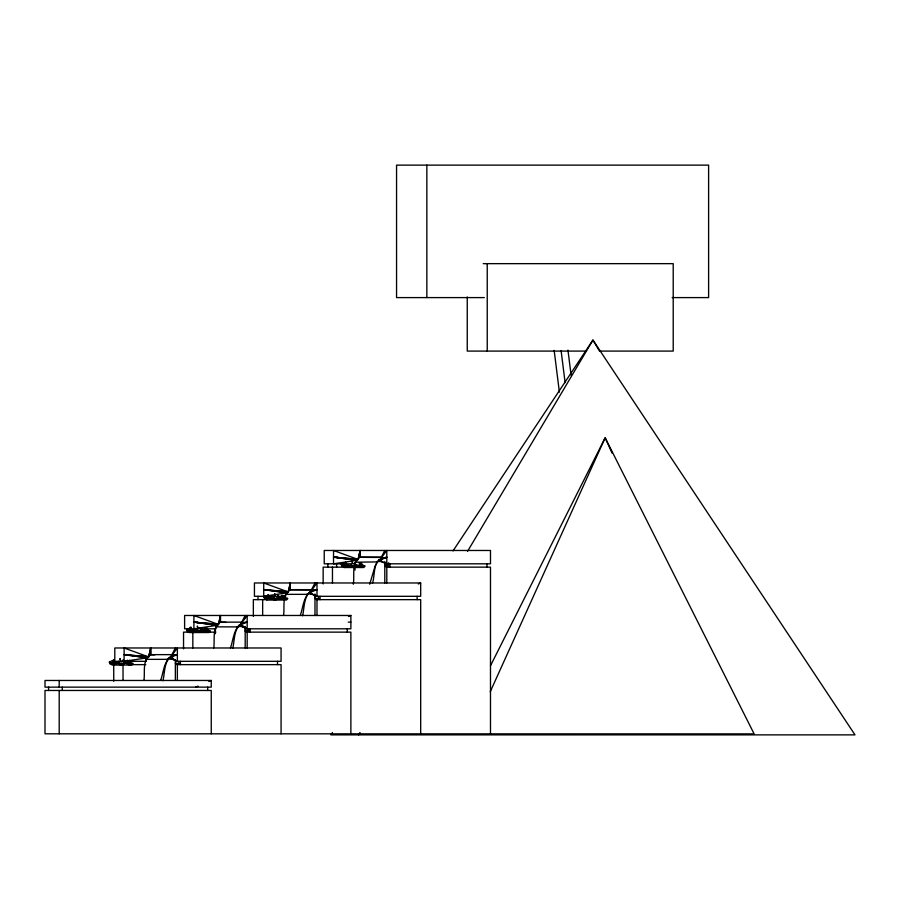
<?xml version="1.0" encoding="UTF-8"?>
<svg xmlns="http://www.w3.org/2000/svg" width="900" height="900" viewBox="0 0 900 900"><rect width="100%" height="100%" fill="white"/><g stroke="black" fill="none" stroke-linecap="round" stroke-linejoin="round"><path stroke-width="1.35" d="M143.955 680.411C145.192 671.794 142.031 660.116 150.694 654.637L150.694 647.977L148.545 656.91L147.263 657.832L124.11 661.309L124.11 647.977L148.545 656.91L124.11 654.637L126.911 654.637M213.773 647.91C214.999 639.293 211.838 627.626 220.511 622.136M283.579 615.409C284.805 606.791 281.644 595.125 290.317 589.646M353.306 584.235C354.814 575.28 351.067 562.928 360.124 557.145L360.124 550.474L357.975 559.418L356.681 560.34L333.529 563.816L333.529 550.474L357.975 559.418L333.529 557.145L337.736 557.145M354.825 566.1L355.039 564.03M194.344 631.901L193.882 629.989L189.922 631.159M271.676 599.4L271.215 597.499L267.255 598.658M348.998 566.91L348.536 564.998L344.576 566.156L344.081 567.506L363.836 567.506L365.062 566.168L364.657 565.56L363.06 566.809L363.274 565.065L360.776 566.55L361.204 565.178M351.709 566.91L351.248 564.998L347.287 566.156M163.013 680.749C165.105 671.423 163.755 655.2 177.368 654.637C163.89 655.74 164.126 670.815 160.661 680.411M232.819 648.248C234.922 638.921 233.572 622.71 247.174 622.136C233.708 623.239 233.933 638.325 230.468 647.91M302.636 615.746C304.729 606.42 303.379 590.209 316.991 589.646C303.514 590.738 303.75 605.824 300.274 615.409M372.442 583.256C375.3 575.359 372.476 561.701 382.556 558.191M126.337 663.525L126.517 662.67M129.229 662.67L128.801 664.043L131.287 662.558L131.074 664.301L132.683 663.053L133.088 663.66L131.861 665.01L112.106 665.066L111.004 663.604L111.476 662.951L112.95 664.301L112.905 662.423L115.256 664.02L114.964 662.535L116.179 664.189L116.359 662.771L121.264 664.447L121.399 662.929L124.29 664.403L124.931 662.344L126.788 663.604L127.384 662.783L128.779 663.604L129.15 665.066L130.376 663.66L129.96 663.053L128.362 664.301L128.576 662.558L127.26 663.525M203.839 630.169L203.411 631.541L205.909 630.067L205.695 631.811L207.292 630.562L207.697 631.159L206.471 632.509L206.111 631.102L204.705 630.281L204.12 631.102L202.264 629.842L201.611 631.913L198.731 630.428L198.596 631.957L193.691 630.27L193.5 631.688L192.285 630.034L192.589 631.519L190.237 629.921L190.282 631.8L188.797 630.461L188.336 631.114L189.439 632.565L209.183 632.509L210.409 631.159L210.004 630.562L208.406 631.811L208.62 630.067L206.123 631.541L206.55 630.169M281.171 597.668L280.744 599.051L283.23 597.566L283.016 599.31L284.614 598.061L285.03 598.669L283.793 600.008L283.433 598.601L282.037 597.78L281.441 598.601L279.585 597.352L278.944 599.411L276.053 597.926L275.918 599.456L271.012 597.769L270.821 599.186L269.618 597.544L269.91 599.029L267.559 597.42L267.604 599.31L266.13 597.96L265.657 598.613L266.76 600.064L286.504 600.008L287.741 598.669L287.325 598.061L285.727 599.31L285.941 597.566L283.455 599.051L283.882 597.668M358.493 565.178L358.065 566.55L360.562 565.065L360.338 566.809L361.946 565.56L362.351 566.168L361.125 567.506L360.754 566.111L359.359 565.29L358.774 566.111L356.918 564.851L356.265 566.91L353.385 565.436L353.25 566.955L348.345 565.267L348.154 566.696L346.939 565.043L347.243 566.528L344.891 564.93L344.936 566.809L343.451 565.459L342.99 566.111L344.081 567.562M145.609 661.523L146.138 659.689L148.815 656.719L150.694 647.977L150.694 654.806L154.811 654.84M215.347 633.735L215.415 629.033L215.944 627.188L218.632 624.229L220.511 615.476L220.511 622.305L225.99 622.35M285.221 596.531L285.75 594.686L288.439 591.727L290.317 582.975L290.317 589.815L309.499 589.95M384.795 550.474L380.306 559.226L386.798 550.474L386.798 563.816L378.743 560.34L386.798 557.145L380.306 559.226L377.314 561.915L355.556 562.196L358.245 559.226L360.124 550.474L360.124 557.314L382.05 557.471M120.038 664.436L120.038 663.03L118.024 663.941M197.37 631.946L197.37 630.529L195.356 631.451M277.403 599.445L277.403 598.039L274.387 599.4L273.926 597.499L271.957 598.658L271.44 597.904M352.012 566.944L352.012 565.538L350.01 566.449M354.735 566.944L354.724 565.538L352.721 566.449M220.511 615.476L218.362 624.409L217.069 625.331L193.916 628.808L193.916 615.476L218.362 624.409L193.916 622.136L197.235 622.136M290.317 582.975L288.169 591.919L286.875 592.83L263.722 596.306L263.722 582.975L288.169 591.919L263.722 589.646L267.053 589.646M369.686 584.235L375.221 565.751L377.257 561.847M490.23 691.762L605.16 437.771L754.121 733.883L45 733.804L45 690.469L211.252 690.469L211.252 733.804M490.489 665.73L605.16 437.771L612.113 453.139M175.365 647.977L170.876 656.719L169.312 657.832L177.368 661.309L177.368 647.977L170.876 656.719L173.722 658.879M240.694 624.229L247.174 615.476L247.174 628.808L239.119 625.331L240.694 624.229L245.183 615.476L245.183 618.143M310.5 591.727L316.991 582.975L316.991 596.306L308.936 592.83L310.5 591.727L314.989 582.975M358.605 734.873L360.045 732.465M467.539 551.351L592.942 340.054L855 734.873L330.896 734.873L332.449 732.533M452.981 550.946L592.942 340.054L599.4 350.921M177.368 661.309L169.312 657.832L177.368 654.637M112.601 663.649L116.561 662.49L117.191 663.244M115.312 663.649L119.272 662.49L119.903 663.244M192.634 631.159L196.594 629.989L197.066 631.901L200.295 630.956M119.734 664.403L122.974 663.446M272.678 598.95L274.691 598.039L274.691 599.445L279.743 597.881M418.286 583.999L420.683 582.975L420.683 596.306L316.733 596.306L308.936 592.83L311.355 593.291M348.469 616.5L350.876 615.476L350.876 628.808L246.926 628.808L242.584 625.658M195.638 687.139L198.034 686.115M208.856 681.502L211.252 680.467L211.252 687.139L45 687.139L45 680.467L211.252 680.467M357.075 565.391L353.981 566.055M202.421 630.383L199.328 631.046M357.998 566.123L359.786 565.391M122.411 663.986L125.089 662.884M280.665 598.624L282.454 597.881M203.344 631.125L205.132 630.383M378.81 560.295L386.798 557.145M308.993 592.785L316.991 589.646M239.186 625.286L247.174 622.136M237.701 626.906L215.944 626.85M483.233 263.655L673.211 263.655L673.211 351.09L600.086 351.09M484.324 297.596L396.562 297.596L396.562 165.127L708.615 165.127L708.615 297.596L672.165 297.596M586.508 351.09L467.246 351.09L467.246 296.966M359.786 557.145L382.072 557.145M376.909 561.488L382.5 561.488M355.466 563.816L324.236 563.816L324.236 550.474L490.489 550.474L490.489 563.816L386.55 563.816L378.743 560.34L381.161 560.79M384.795 565.988L388.114 565.988L389.869 567.146L389.869 563.816L388.373 562.815L388.373 566.156L385.043 566.156L384.795 561.488M344.835 567.146L323.156 567.146L323.156 583.954M420.683 582.975L254.43 582.975L254.43 596.306L285.66 596.306M290.025 589.646L312.457 589.646M307.091 593.989L312.694 593.989M314.989 598.489L318.308 598.489L320.062 599.648L320.062 596.306M314.989 615.476L314.989 593.989L315.236 598.646L318.555 598.646L318.555 596.43M267.053 599.648L253.35 599.648L253.35 616.41M273.442 599.648L276.356 599.648M350.876 615.476L184.612 615.476L184.612 628.808L215.854 628.808M220.219 622.136L242.651 622.136M348.266 622.136L350.876 622.136M237.285 626.479L242.876 626.479M245.183 630.99L248.501 630.99L250.245 632.137L250.245 628.808M239.119 625.331L245.43 627.817L245.43 631.148L248.749 631.148L248.749 628.931M189.146 632.137L183.544 632.137L183.544 648.877M209.205 632.137L215.854 632.137M150.412 654.637L172.845 654.637M167.479 658.98L173.07 658.98M146.047 661.309L114.806 661.309L114.806 647.977L281.07 647.977L281.07 661.309L177.12 661.309L175.624 660.319L175.624 663.649L177.12 664.639L281.07 664.639L281.07 733.804M175.365 663.48L178.695 663.48L180.439 664.639L180.439 661.309M175.624 663.649L178.942 663.649L178.942 661.421M119.644 664.639L122.153 664.639M128.509 664.639L145.8 664.639M356.681 560.34L333.529 557.145L358.245 559.226M286.875 592.83L263.722 589.646L288.439 591.727M217.069 625.331L193.916 622.136L218.632 624.229M147.263 657.832L124.11 654.637L148.815 656.719M333.529 557.145L356.738 560.295M263.722 589.646L286.931 592.785M193.916 622.136L217.125 625.286M124.11 654.637L147.319 657.788M169.312 657.832L172.946 658.519M385.043 562.815L386.798 563.816M315.236 595.316L316.991 596.306M245.43 627.817L247.174 628.808M385.043 566.156L386.55 567.146L490.489 567.146L490.489 733.804M315.236 598.646L316.733 599.648L420.683 599.648L420.683 733.804M245.43 631.148L246.926 632.137L350.876 632.137L350.876 733.804M307.451 594.349L285.75 594.349M167.828 659.351L146.138 659.351M567.956 350.1L571.095 375.221M561.116 350.764L565.11 382.635M554.164 350.404L559.384 392.13M354.892 567.416L355.039 570.06M487.238 263.655L487.238 351.09M486.923 563.816L486.923 567.146M426.848 165.127L426.848 297.596M417.116 596.306L417.116 599.648M386.798 567.146L386.798 582.975M384.795 562.613L384.795 582.975M347.299 628.808L347.299 632.137M336.611 563.816L336.611 567.146M332.46 567.146L332.46 582.975M327.814 563.816L327.814 567.146M316.991 599.648L316.991 615.476M277.493 661.309L277.493 664.639M266.805 596.306L266.805 598.534M262.654 599.648L262.654 615.476M257.996 596.306L257.996 599.648M247.174 632.137L247.174 647.977M245.183 626.479L245.183 647.977M207.686 687.139L207.686 690.469M196.987 628.808L196.987 632.137M192.836 632.137L192.836 647.977M188.19 628.808L188.19 632.137M177.368 664.639L177.368 680.467M175.365 660.105L175.365 680.186M123.03 664.639L123.03 680.467M118.384 661.309L118.384 663.525M113.726 664.639L113.726 681.244M62.269 687.139L62.269 690.469M59.197 680.467L59.197 687.139M59.197 690.469L59.197 733.804M48.578 687.139L48.578 690.469M112.185 660.577L112.399 662.827L112.185 660.577M189.506 628.076L189.72 630.326L189.506 628.076M266.839 595.575L267.053 597.825L266.839 595.575M344.16 563.085L344.374 565.335L344.16 563.085M127.699 660.971L127.631 662.153L127.35 660.139L127.699 660.971M205.031 628.481L204.964 629.651L204.671 627.637L205.031 628.481M282.352 595.98L282.285 597.15L282.004 595.136L282.352 595.98M359.685 563.479L359.606 564.649L359.325 562.646L359.685 563.479M113.962 661.252L113.884 662.107L113.85 660.262L113.962 661.252M191.284 628.762L191.216 629.606L191.171 627.761L191.284 628.762M268.605 596.261L268.537 597.105L268.504 595.26L268.605 596.261M345.938 563.76L345.87 564.615L345.825 562.759L345.938 563.76M113.501 659.689L113.659 661.837L113.501 659.689M190.822 627.199L190.98 629.336L190.822 627.199M268.155 594.697L268.312 596.835L268.155 594.697M345.476 562.196L345.634 564.345L345.476 562.196M129.566 661.714L129.364 662.884L129.983 661.219L129.566 661.714M206.899 629.212L206.685 630.394L207.304 628.717L206.899 629.212M284.22 596.711L284.017 597.893L284.636 596.227L284.22 596.711M361.553 564.221L361.339 565.391L361.957 563.726L361.553 564.221M128.745 660.825L128.216 661.995L129.499 660.33L128.745 660.825M206.078 628.324L205.549 629.505L206.82 627.829L206.078 628.324M283.399 595.822L282.87 597.004L284.153 595.339L283.399 595.822M360.731 563.332L360.191 564.502L361.474 562.837L360.731 563.332M342.968 565.762L342.101 563.929L342.968 565.762M342.191 566.426L341.325 564.592L342.191 566.426M265.635 598.252L264.769 596.419L265.635 598.252M264.87 598.928L263.993 597.094L264.87 598.928M188.314 630.754L187.447 628.92L188.314 630.754M187.537 631.418L186.671 629.584L187.537 631.418M110.992 663.255L110.115 661.421L110.992 663.255M110.216 663.919L109.339 662.085L110.216 663.919M355.567 564.649L355.016 562.646L355.567 564.649M352.564 563.265L352.012 561.251L352.564 563.265M278.246 597.15L277.695 595.136L278.246 597.15M275.231 595.755L274.68 593.752L275.231 595.755M200.914 629.651L200.362 627.637L200.914 629.651M197.91 628.256L197.359 626.242L197.91 628.256M123.593 662.153L123.041 660.139L123.593 662.153M120.578 660.758L120.026 658.744L120.578 660.758"/></g></svg>
